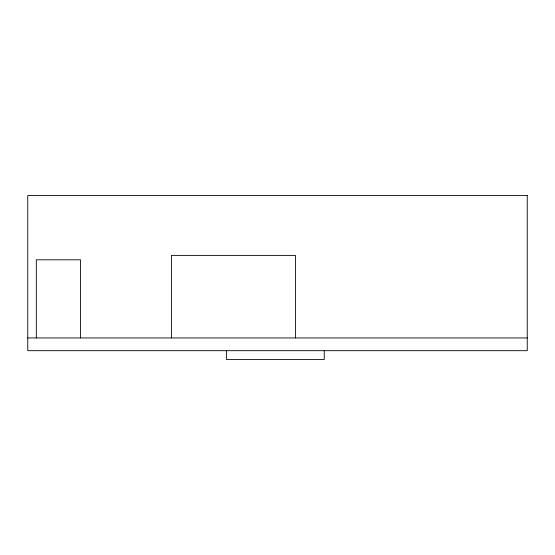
<?xml version="1.0" encoding="UTF-8"?>
<svg xmlns="http://www.w3.org/2000/svg" width="555" height="555" viewBox="0 0 555 555"><rect width="100%" height="100%" fill="white"/><g stroke="black" fill="none" stroke-linecap="round" stroke-linejoin="round"><path stroke-width="0.83" d="M27.75 337.946L527.25 337.946M324.245 350.691L324.245 359.487L226.468 359.487L226.468 350.691M295.489 337.946L295.489 255.397L171.433 255.397L171.433 337.946M80.53 337.946L80.53 259.796L36.318 259.796L36.318 337.946M527.25 195.513L27.75 195.513L27.75 350.691L527.25 350.691L527.25 195.513"/></g></svg>
